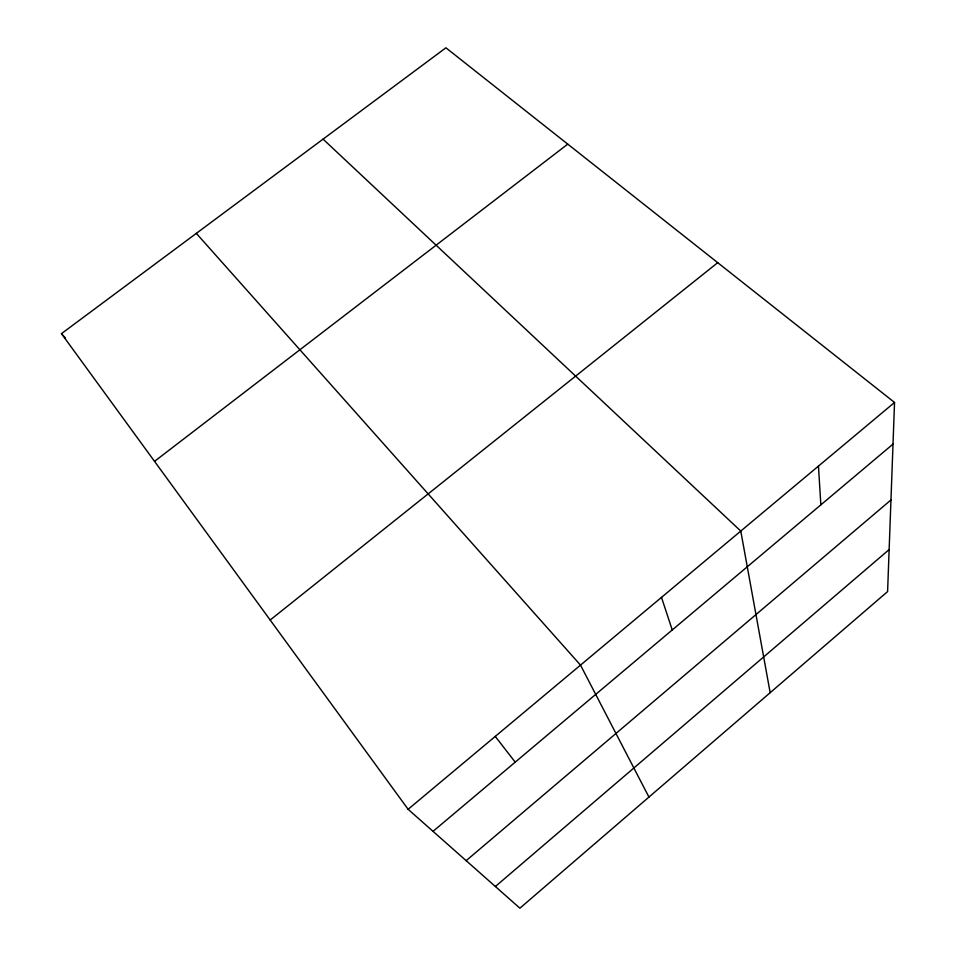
<?xml version="1.0" encoding="UTF-8"?>
<svg xmlns="http://www.w3.org/2000/svg" width="956" height="956" viewBox="0 0 956 956"><rect width="100%" height="100%" fill="white"/><g stroke="black" fill="none" stroke-linecap="round" stroke-linejoin="round"><path stroke-width="1.43" d="M894.541 402.464L887.598 591.573L519.897 908.2L408.116 809.302L61.459 333.644L445.914 47.8L894.541 402.464L408.116 809.302M495.375 886.499L889.14 549.581M466.158 860.663L890.968 499.952M433.032 831.338L893.012 444.11M270.166 620.026L717.717 262.673M154.537 461.354L567.768 144.129M323.068 139.134L740.78 531.058L770.166 692.706M61.459 333.644L65.474 338.042M196.327 233.372L580.507 665.113L648.945 797.077M495.256 736.407L515.212 762.159M661.492 597.38L672.235 629.968M818.456 466.098L820.857 504.864"/></g></svg>
